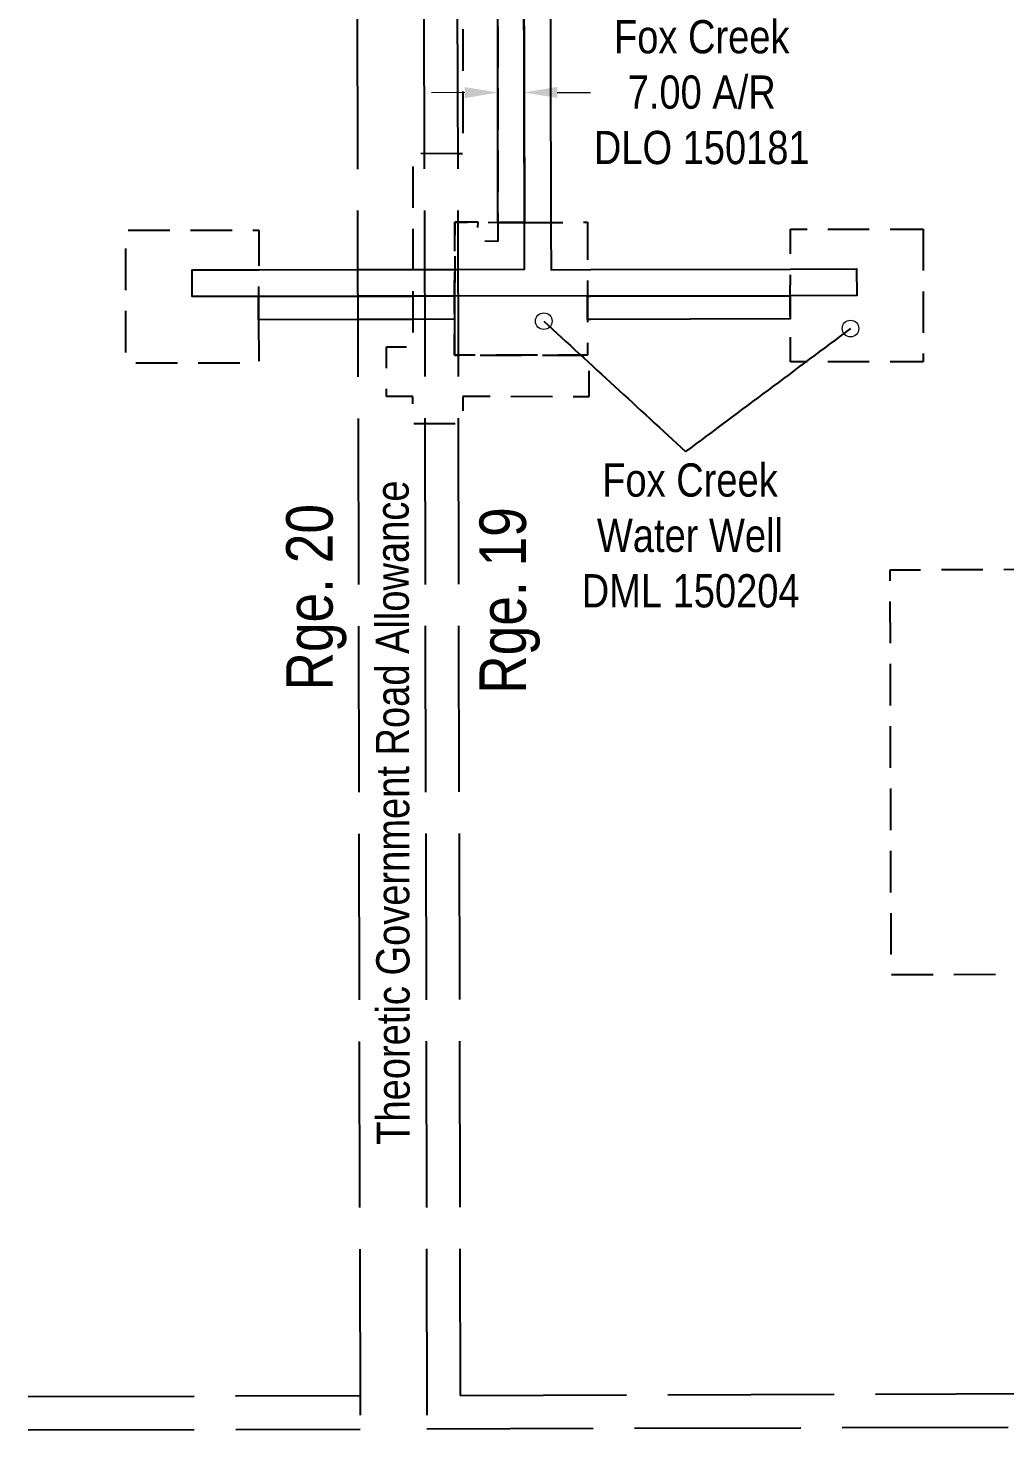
# Model space of a CAD drawing. Extents: x 500622 to 512229, y 6022177 to 6028063.
# Drawn here: x 509548.8 to 509842.9, y 6023140.1 to 6023562 of the extents above; entities that cross this region are included whole.
import ezdxf
from ezdxf.enums import TextEntityAlignment as Align

# ---------------------------------------------------------------- set-up
doc = ezdxf.new("R2010")
doc.units = 0
doc.header["$LTSCALE"] = 5
doc.header["$PDMODE"] = 3
doc.header["$PDSIZE"] = 30
for name, pattern in [('foc-ACCESSROAD', [3.75, 2.5, -1.25]), ('foc-FLOWLINE', [3.75, 2.5, -1.25]), ('foc-UNSURVEYED', [12.5, 10, -2.5])]:
    doc.linetypes.add(name, pattern=pattern)
doc.layers.get('Defpoints').update_dxf_attribs({"color": 9})
for name, color, linetype in [('D-TXT', 6, 'Continuous'), ('F-EZE', 190, 'foc-FLOWLINE'), ('F-RW', 190, 'Continuous'), ('F-WS', 190, 'foc-ACCESSROAD'), ('L-ROAD-T', 7, 'Continuous'), ('L-USEC', 7, 'foc-UNSURVEYED')]:
    doc.layers.add(name, color=color, linetype=linetype)
doc.layers.add('F-RW-T', color=190, linetype='Continuous', lineweight=9)
doc.layers.add('F-WS-T', color=190, linetype='Continuous', lineweight=9)
doc.styles.add('80CG', font='ARIALN.TTF', dxfattribs={"height": 10})
doc.styles.add('80L', font='ARIALN.TTF', dxfattribs={"height": 10})
doc.dimstyles.new('Compass 5 000', dxfattribs={"dimscale": 5, "dimtxt": 9, "dimasz": 2, "dimexe": 0.2, "dimexo": 0.0625, "dimgap": 0.5, "dimtad": 0, "dimtih": 1, "dimtoh": 1, "dimzin": 0, "dimdsep": 46, "dimtxsty": '80CG', "dimcen": 0.1, "dimse1": 1, "dimse2": 1, "dimclrd": 256, "dimclrt": 256, "dimaunit": 1, "dimadec": 4, "dimazin": 0, "dimtfac": 0.06, "dimtofl": 0, "dimtmove": 0, "dimatfit": 1, "dimfxl": 0.2, "dimtolj": 1, "dimtzin": 0, "dimlwd": -1, "dimarcsym": 0})

# ---------------------------------------------------------------- blocks, each defined once
blk = doc.blocks.new('*D998')
at = {"layer": 'Defpoints', "color": 0, "transparency": 16777216}
for p in [(509690.25, 6023545.93), (509698.09, 6023545.95), (509698.1, 6023542.64)]:
    blk.add_point(p, dxfattribs=at)
at = {"layer": 'F-RW-T', "transparency": 16777216}
for p, q in [((509680.26, 6023542.59), (509670.26, 6023542.57)), ((509708.1, 6023542.66), (509718.1, 6023542.68))]:
    blk.add_line(p, q, dxfattribs=at)
for points in [[(509680.26, 6023544.26), (509680.27, 6023540.93), (509690.26, 6023542.62)], [(509708.1, 6023544.33), (509708.1, 6023540.99), (509698.1, 6023542.64)]]:
    blk.add_solid(points, dxfattribs=at)
at = {"layer": 'F-RW-T', "transparency": 16777216, "insert": (509751.59, 6023542.68), "char_height": 10, "attachment_point": 5, "style": '80CG'}
blk.add_mtext('\\A1;Fox Creek\\P7.00 A/R\\PDLO 150181', dxfattribs=at)

msp = doc.modelspace()

# ---------------------------------------------------------------- linework, layer by layer
at = {"layer": 'F-EZE', "flags": 128}
msp.add_lwpolyline([(509690.5, 6024068.269), (509690.507, 6024064.787), (509696.968, 6024064.798), (509704.968, 6024064.812), (509716.968, 6024064.832), (509725.94, 6024064.848), (509725.967, 6024049.865), (509705.001, 6024049.828), (509697, 6024049.814), (509690.007, 6024049.801), (509690.295, 6023944.706), (509690.407, 6023903.772), (509690.404, 6023898.02), (509684.407, 6023898.059), (509684.445, 6023903.771), (509677.308, 6023903.781), (509677.338, 6023889.528), (509677.355, 6023881.528), (509677.37, 6023874.528), (509677.392, 6023863.822), (509684.443, 6023863.878), (509684.424, 6023869.506), (509690.421, 6023869.527), (509690.404, 6023863.771), (509690.4, 6023861.536), (509690.271, 6023703.756), (509690.264, 6023698.026), (509684.268, 6023698.119), (509684.355, 6023703.777), (509677.73, 6023703.77), (509677.313, 6023703.77), (509677.274, 6023663.777), (509677.815, 6023663.777), (509684.335, 6023663.785), (509684.319, 6023669.517), (509690.316, 6023669.535), (509690.312, 6023663.757), (509690.223, 6023503.553), (509690.209, 6023497.819), (509684.212, 6023497.851), (509684.243, 6023503.586), (509678.153, 6023503.596), (509677.237, 6023503.598), (509677.217, 6023489.39), (509677.206, 6023481.389), (509677.195, 6023476.732), (509677.192, 6023474.39), (509677.179, 6023463.605), (509678.238, 6023463.605), (509717.179, 6023463.569), (509717.646, 6023463.568), (509717.634, 6023451.075), (509679.666, 6023451.115), (509679.654, 6023442.867), (509678.281, 6023442.869), (509664.65, 6023442.882), (509664.663, 6023451.125), (509656.658, 6023451.133), (509656.672, 6023466.128), (509664.687, 6023466.121), (509664.699, 6023474.363), (509664.711, 6023481.363), (509664.723, 6023489.364), (509664.778, 6023524.33), (509678.109, 6023524.316), (509679.728, 6023524.313), (509679.794, 6023643.078), (509677.858, 6023643.08), (509664.766, 6023643.09), (509664.775, 6023653.748), (509664.84, 6023724.512), (509677.355, 6023724.499), (509677.686, 6023724.499), (509679.796, 6023724.497), (509679.901, 6023843.074), (509677.436, 6023843.076), (509664.9, 6023843.091), (509664.922, 6023874.523), (509664.927, 6023881.523), (509664.932, 6023889.523), (509664.957, 6023924.54), (509677.264, 6023924.538), (509679.923, 6023924.537), (509679.858, 6023944.674), (509679.517, 6024049.776), (509677, 6024049.766), (509646.841, 6024049.637), (509645.332, 6024049.63), (509634.009, 6024049.64), (509624.015, 6024049.649), (509613.078, 6024049.659), (509611.645, 6024049.661), (509611.586, 6024064.653), (509613.092, 6024064.655), (509624.024, 6024064.674), (509634.019, 6024064.691), (509646.81, 6024064.713), (509676.969, 6024064.764), (509684.509, 6024064.777), (509684.503, 6024068.257), (509690.5, 6024068.269)], close=True, dxfattribs=at)
at = {"layer": 'F-RW'}
for points in [[(509697.278, 6023663.75), (509697.819, 6023663.75), (509697.824, 6023661.537), (509698.192, 6023503.526), (509697.254, 6023503.527), (509690.233, 6023503.553), (509690.312, 6023663.757), (509697.278, 6023663.75)], [(509648.056, 6023474.328), (509618.202, 6023474.265), (509618.202, 6023481.265), (509648.041, 6023481.328), (509664.711, 6023481.363), (509677.206, 6023481.389), (509677.195, 6023476.732), (509677.192, 6023474.39), (509664.699, 6023474.363), (509648.056, 6023474.328)], [(509778.244, 6023481.483), (509778.244, 6023474.483), (509718.244, 6023474.32), (509717.188, 6023474.317), (509717.193, 6023476.497), (509717.21, 6023481.322), (509718.244, 6023481.32), (509778.244, 6023481.483)]]:
    msp.add_lwpolyline(points, close=True, dxfattribs=at)
msp.add_lwpolyline([(509705.848, 6023661.536), (509706.198, 6023501.316), (509706.224, 6023489.287), (509718.211, 6023489.32), (509778.261, 6023489.483), (509798.222, 6023489.537), (509798.244, 6023481.538), (509778.244, 6023481.483), (509718.244, 6023481.32), (509678.2, 6023481.392), (509648.041, 6023481.328), (509618.202, 6023481.265), (509598.202, 6023481.223), (509598.185, 6023489.223), (509618.219, 6023489.265), (509648.024, 6023489.328), (509678.183, 6023489.392), (509698.223, 6023489.434), (509698.197, 6023501.265), (509697.824, 6023661.537)], dxfattribs=at)
at = {"layer": 'F-WS', "flags": 128}
for points in [[(509697.254, 6023503.527), (509698.192, 6023503.526), (509706.193, 6023503.544), (509717.217, 6023503.568), (509717.218, 6023489.317), (509717.219, 6023483.496), (509717.21, 6023481.322), (509717.193, 6023476.497), (509717.188, 6023474.317), (509717.179, 6023463.569), (509678.238, 6023463.605), (509677.179, 6023463.605), (509677.192, 6023474.39), (509677.195, 6023476.732), (509677.206, 6023481.389), (509677.212, 6023483.732), (509677.222, 6023489.39), (509677.237, 6023503.598), (509678.153, 6023503.596), (509684.243, 6023503.586), (509690.231, 6023503.553), (509697.254, 6023503.527)], [(509618.202, 6023474.265), (509618.244, 6023461.223), (509578.244, 6023461.223), (509578.244, 6023501.223), (509618.244, 6023501.223), (509618.219, 6023489.265), (509618.202, 6023481.265), (509618.202, 6023474.265)], [(509818.286, 6023501.538), (509818.286, 6023461.537), (509778.286, 6023461.538), (509778.244, 6023474.483), (509778.244, 6023481.483), (509778.261, 6023489.483), (509778.286, 6023501.538), (509818.286, 6023501.538)], [(509930.431, 6023328.538), (510135.186, 6023229.373), (510144.186, 6023225.015), (510153.184, 6023220.657), (510156.693, 6023218.958), (510162.183, 6023216.3), (510148.087, 6023189.252), (510142.598, 6023191.911), (510139.089, 6023193.611), (510130.091, 6023197.969), (510121.091, 6023202.327), (509930.517, 6023294.623), (509930.56, 6023277.434), (509808.613, 6023277.049), (509808.306, 6023398.995), (509852.159, 6023399.134), (509862.23, 6023399.166), (509865.178, 6023399.175), (509881.045, 6023399.225), (509930.254, 6023399.381), (509930.39, 6023345.215), (509930.41, 6023336.884), (509930.431, 6023328.538)]]:
    msp.add_lwpolyline(points, close=True, dxfattribs=at)
at = {"layer": 'L-USEC'}
for p, q in [((509647.063, 6023944.569), (509648.761, 6023140.395)), ((509667.172, 6023944.612), (509668.87, 6023140.458)), ((509677.227, 6023944.633), (509678.903, 6023150.544)), ((509678.903, 6023150.544), (510470.826, 6023153.048)), ((509548.794, 6023150.178), (509648.721, 6023150.449)), ((509648.708, 6023150.449), (509648.74, 6023150.449)), ((509548.815, 6023140.123), (509648.749, 6023140.394)), ((509648.74, 6023140.394), (509648.761, 6023140.395)), ((509668.87, 6023140.458), (510470.858, 6023142.994))]:
    msp.add_line(p, q, dxfattribs=at)

# ---------------------------------------------------------------- texts
at = {"layer": 'D-TXT', "color": 3, "char_height": 13.9925, "attachment_point": 1, "rotation": 90, "style": '80L', "bg_fill": 3, "box_fill_scale": 1.15, "bg_fill_color": 256, "bg_fill_true_color": 256, "bg_fill_transparency": 0}
for s, width, insert in [('Rge. 20', 55.51926, (509626.498, 6023362.659)), ('Rge. 19', 55.58611, (509684.69, 6023361.679))]:
    msp.add_mtext_dynamic_manual_height_columns(s, width=width, gutter_width=47.5, heights=[0], dxfattribs=dict(at, insert=insert))
at = {"layer": 'F-WS-T', "insert": (509714.954, 6023431.015), "char_height": 10, "attachment_point": 1, "style": '80L'}
msp.add_mtext_dynamic_manual_height_columns('\\pi6.6738;Fox Creek\\P\\pi5.081;Water Well\\P\\pi0.50735;DML 150204', width=65.18251, gutter_width=50, heights=[0], dxfattribs=at)
at = {"layer": 'L-ROAD-T', "style": '80L'}
msp.add_text('Theoretic Government Road Allowance', height=10, rotation=90.1011, dxfattribs=at).set_placement((509658.533, 6023325.911), align=Align.MIDDLE_CENTER)

# ---------------------------------------------------------------- dimensions: what is measured, and where the dimension line sits
at = {"layer": 'F-RW-T'}
dim = msp.add_aligned_dim(p1=(509690.254, 6023545.932), p2=(509698.093, 6023545.951), distance=-3.315, text='Fox Creek\\P7.00 A/R\\PDLO 150181', dimstyle='Compass 5 000', dxfattribs=at)
dim.commit()
dim.dimension.update_dxf_attribs({"geometry": '*D998', "text_midpoint": (509751.594, 6023542.682)})

# ---------------------------------------------------------------- leaders
at = {"layer": 'F-WS-T', "path_type": 1}
for points in [[(509704.046, 6023473.815), (509746.746, 6023434.572)], [(509796.362, 6023471.597), (509746.746, 6023434.572)]]:
    msp.add_leader(points, dimstyle='Compass 5 000', override={"dimasz": 1, "dimgap": 0.5, "dimtad": 0, "dimldrblk": 'DotBlank'}, dxfattribs=at)

doc.saveas('drawing.dxf')
